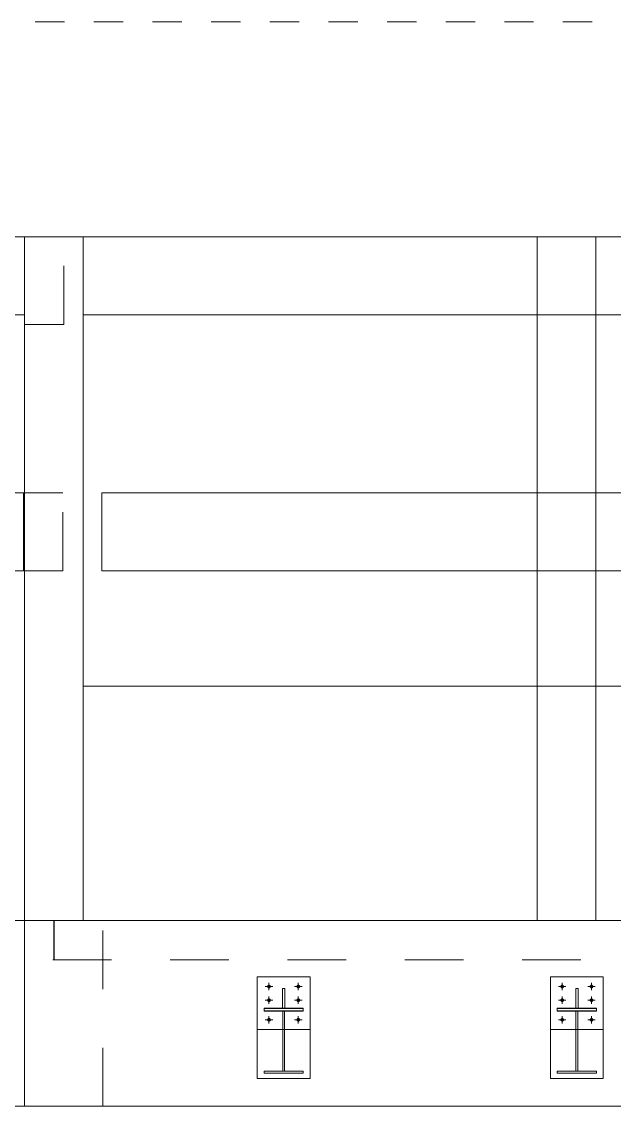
# Model space of a CAD drawing. Header units: millimetres. Extents: x 663313 to 1226001, y 1431724 to 1620898.
# Drawn here: x 663636.06 to 663639.09, y 1524720.1 to 1524725.65 of the extents above; entities that cross this region are included whole.
import ezdxf

# ---------------------------------------------------------------- set-up
doc = ezdxf.new("R2010")
doc.units = ezdxf.units.MM
for name, pattern in [('XKITLINE00', [0]), ('XKITLINE01', [4, 1, -1, 1, -1]), ('XKITLINE02', [4, 2, -2])]:
    doc.linetypes.add(name, pattern=pattern)
for name, color, linetype, lineweight in [('Bolt', 7, 'Continuous', 0), ('Part', 7, 'Continuous', 0), ('S-GRID', 7, 'Continuous', 9)]:
    doc.layers.add(name, color=color, linetype=linetype, lineweight=lineweight)

# ---------------------------------------------------------------- blocks, each defined once
blk = doc.blocks.new('*A32601715')
at = {"layer": 'S-GRID', "color": 7, "linetype": 'XKITLINE01', "lineweight": 0}
blk.add_line((493.773382, 83.262976), (596.741134, 83.262976), dxfattribs=at)
blk = doc.blocks.new('*A32611716')
at = {"layer": 'Part', "color": 7, "linetype": 'XKITLINE00', "lineweight": 0}
for p, q in [((545.901467, 75.929643), (507.274818, 75.929643)), ((545.901467, 73.262976), (545.901467, 75.929643)), ((507.274818, 73.262976), (545.901467, 73.262976))]:
    blk.add_line(p, q, dxfattribs=at)
at = {"layer": 'Part', "color": 7, "linetype": 'XKITLINE02', "lineweight": 0}
blk.add_line((545.901441, 73.262976), (545.901441, 75.929643), dxfattribs=at)
blk = doc.blocks.new('*A32621717')
at = {"layer": 'S-GRID', "color": 7, "linetype": 'XKITLINE01', "lineweight": 0}
blk.add_line((493.773382, 52.596309), (596.741134, 52.596309), dxfattribs=at)
blk = doc.blocks.new('*A32631718')
at = {"layer": 'Part', "color": 7, "linetype": 'XKITLINE02', "lineweight": 0}
for p, q in [((506.930472, 52.596309), (581.201513, 52.596309)), ((546.901519, 51.262976), (546.901519, 52.596309)), ((546.904736, 51.262976), (546.904736, 52.596309)), ((580.868213, 51.262976), (506.930472, 51.262976))]:
    blk.add_line(p, q, dxfattribs=at)
blk = doc.blocks.new('*A32641719')
at = {"layer": 'Part', "color": 7, "linetype": 'XKITLINE00', "lineweight": 0}
for p, q in [((545.867168, 67.196331), (507.274786, 67.196331)), ((507.274786, 64.529665), (545.867168, 64.529665))]:
    blk.add_line(p, q, dxfattribs=at)
at = {"layer": 'Part', "color": 7, "linetype": 'XKITLINE02', "lineweight": 0}
for p, q in [((545.867142, 64.529665), (545.867142, 67.196331)), ((545.867168, 64.529665), (545.867168, 67.196331))]:
    blk.add_line(p, q, dxfattribs=at)
blk = doc.blocks.new('*A32651720')
at = {"layer": 'Part', "color": 7, "linetype": 'XKITLINE00', "lineweight": 0}
for p, q in [((505.256896, 52.596309), (545.901541, 52.596309)), ((505.256896, 46.262976), (545.901541, 46.262976))]:
    blk.add_line(p, q, dxfattribs=at)
at = {"layer": 'Part', "color": 7, "linetype": 'XKITLINE02', "lineweight": 0}
for p, q in [((545.901541, 52.596309), (545.901548, 52.596309)), ((545.901541, 52.596309), (545.902138, 52.596309)), ((545.901548, 52.596309), (545.902183, 52.596309)), ((545.902138, 52.596309), (545.902183, 52.596309)), ((545.902138, 46.262976), (545.902138, 52.596309)), ((545.902183, 52.596309), (545.902183, 46.262976)), ((545.902138, 46.262976), (545.901541, 46.262976)), ((545.901541, 46.262976), (545.902183, 46.262976)), ((545.902183, 46.262976), (545.902138, 46.262976))]:
    blk.add_line(p, q, dxfattribs=at)
blk = doc.blocks.new('*A33511806')
at = {"layer": 'Part', "color": 7, "linetype": 'XKITLINE00', "lineweight": 0}
for p, q in [((580.868215, 75.929643), (547.901538, 75.929643)), ((547.901553, 73.262976), (547.901553, 75.929643)), ((580.868199, 75.929643), (580.868215, 75.929643)), ((580.868215, 75.929643), (580.868215, 73.262976)), ((580.868215, 73.262976), (547.901538, 73.262976)), ((580.868215, 73.262976), (580.868199, 73.262976))]:
    blk.add_line(p, q, dxfattribs=at)
at = {"layer": 'Part', "color": 7, "linetype": 'XKITLINE02', "lineweight": 0}
for p, q in [((547.901538, 75.929643), (547.901538, 73.262976)), ((580.868199, 73.262976), (580.868199, 75.929643))]:
    blk.add_line(p, q, dxfattribs=at)
blk = doc.blocks.new('*A33521807')
at = {"layer": 'Part', "color": 7, "linetype": 'XKITLINE00', "lineweight": 0}
for p, q in [((580.868213, 67.196309), (548.533871, 67.196309)), ((548.533886, 64.529643), (548.533886, 67.196309)), ((580.868197, 67.196309), (580.868213, 67.196309)), ((580.868213, 67.196309), (580.868213, 64.529643)), ((580.868213, 64.529643), (548.533871, 64.529643)), ((580.868213, 64.529643), (580.868197, 64.529643))]:
    blk.add_line(p, q, dxfattribs=at)
at = {"layer": 'Part', "color": 7, "linetype": 'XKITLINE02', "lineweight": 0}
for p, q in [((548.533871, 67.196309), (548.533871, 64.529643)), ((580.868197, 64.529643), (580.868197, 67.196309))]:
    blk.add_line(p, q, dxfattribs=at)
blk = doc.blocks.new('*A33531808')
at = {"layer": 'Part', "color": 7, "linetype": 'XKITLINE00', "lineweight": 0}
for p, q in [((545.901541, 52.596309), (545.901524, 52.596309)), ((545.901541, 46.262976), (545.901541, 52.596309)), ((545.901541, 52.596309), (580.868213, 52.596309)), ((580.868213, 52.596309), (580.868213, 50.682353)), ((580.868213, 47.215687), (580.868213, 46.262976)), ((545.901524, 46.262976), (545.901541, 46.262976)), ((580.868213, 46.262976), (545.901541, 46.262976))]:
    blk.add_line(p, q, dxfattribs=at)
at = {"layer": 'Part', "color": 7, "linetype": 'XKITLINE02', "lineweight": 0}
for p, q in [((545.901524, 52.596309), (545.901524, 46.262976)), ((545.901541, 52.596309), (545.901524, 52.596309)), ((580.868195, 46.262976), (580.868195, 52.596309)), ((580.868213, 50.682353), (580.868213, 47.215687)), ((545.901541, 46.262976), (545.901524, 46.262976))]:
    blk.add_line(p, q, dxfattribs=at)
blk = doc.blocks.new('*A33541809')
at = {"layer": 'Part', "color": 7, "linetype": 'XKITLINE00', "lineweight": 0}
for p, q in [((580.868215, 60.596309), (547.901532, 60.596309)), ((547.901553, 52.596309), (547.901553, 60.596309)), ((580.868194, 60.596309), (580.868215, 60.596309)), ((580.868215, 60.596309), (580.868215, 52.596309)), ((580.868215, 52.596309), (547.901532, 52.596309)), ((580.868215, 52.596309), (580.868194, 52.596309))]:
    blk.add_line(p, q, dxfattribs=at)
at = {"layer": 'Part', "color": 7, "linetype": 'XKITLINE02', "lineweight": 0}
for p, q in [((547.901532, 60.596309), (547.901532, 52.596309)), ((580.868194, 52.596309), (580.868194, 60.596309))]:
    blk.add_line(p, q, dxfattribs=at)
blk = doc.blocks.new('*A33771832')
at = {"layer": 'Part', "color": 7, "linetype": 'XKITLINE00', "lineweight": 0}
for p, q in [((563.381517, 75.929643), (563.381548, 75.929643)), ((563.381548, 52.596309), (563.381548, 75.929643)), ((565.381548, 75.929643), (563.381548, 75.929643)), ((565.381517, 75.929643), (565.381548, 75.929643)), ((565.381548, 75.929643), (565.381548, 52.596309)), ((563.381517, 52.596309), (563.381548, 52.596309)), ((565.381548, 52.596309), (563.381548, 52.596309)), ((565.381517, 52.596309), (565.381548, 52.596309))]:
    blk.add_line(p, q, dxfattribs=at)
at = {"layer": 'Part', "color": 7, "linetype": 'XKITLINE02', "lineweight": 0}
for p, q in [((563.381517, 52.596309), (563.381517, 75.929643)), ((563.381548, 75.929643), (563.381517, 75.929643)), ((565.381517, 52.596309), (565.381517, 75.929643)), ((563.381548, 52.596309), (563.381517, 52.596309))]:
    blk.add_line(p, q, dxfattribs=at)
blk = doc.blocks.new('*A33781833')
at = {"layer": 'Part', "color": 7, "linetype": 'XKITLINE00', "lineweight": 0}
for p, q in [((545.901517, 75.929643), (545.901548, 75.929643)), ((545.901548, 52.596309), (545.901548, 75.929643)), ((545.901548, 75.929643), (547.901548, 75.929643)), ((547.901548, 75.929643), (547.901517, 75.929643)), ((547.901548, 52.596309), (547.901548, 75.929643)), ((545.901548, 52.596309), (545.901517, 52.596309)), ((547.901548, 52.596309), (545.901548, 52.596309)), ((547.901517, 52.596309), (547.901548, 52.596309))]:
    blk.add_line(p, q, dxfattribs=at)
at = {"layer": 'Part', "color": 7, "linetype": 'XKITLINE02', "lineweight": 0}
for p, q in [((545.901517, 52.596309), (545.901517, 75.929643)), ((545.901517, 75.929643), (545.901548, 75.929643)), ((547.901517, 52.596309), (547.901517, 75.929643)), ((545.901517, 52.596309), (545.901548, 52.596309))]:
    blk.add_line(p, q, dxfattribs=at)
blk = doc.blocks.new('*A33791834')
at = {"layer": 'Part', "color": 7, "linetype": 'XKITLINE02', "lineweight": 0}
for p, q in [((545.901441, 52.596309), (545.901441, 75.929643)), ((545.901441, 75.929643), (545.901472, 75.929643)), ((545.901441, 75.929643), (547.901472, 75.929643)), ((545.901472, 75.929643), (545.901472, 73.262976)), ((547.901441, 52.596309), (547.901441, 75.929643)), ((547.901472, 75.929643), (547.901472, 52.596309)), ((545.901472, 67.196331), (545.901472, 64.529665)), ((545.901441, 52.596309), (547.901472, 52.596309))]:
    blk.add_line(p, q, dxfattribs=at)
at = {"layer": 'Part', "color": 7, "linetype": 'XKITLINE00', "lineweight": 0}
for p, q in [((545.901472, 73.262976), (545.901472, 67.196331)), ((545.901472, 64.529665), (545.901472, 52.596309)), ((545.901472, 52.596309), (545.901441, 52.596309))]:
    blk.add_line(p, q, dxfattribs=at)
blk = doc.blocks.new('*A33801835')
at = {"layer": 'Part', "color": 7, "linetype": 'XKITLINE00', "lineweight": 0}
for p, q in [((564.068233, 47.462991), (564.068236, 47.462991)), ((564.068233, 47.396325), (564.068236, 47.396325)), ((564.068236, 47.396325), (564.068236, 47.462991)), ((564.068236, 47.462991), (565.401569, 47.462991)), ((565.401569, 47.396325), (564.068236, 47.396325)), ((565.401566, 47.462991), (565.401569, 47.462991)), ((565.401566, 47.396325), (565.401569, 47.396325)), ((565.401569, 47.462991), (565.401569, 47.396325))]:
    blk.add_line(p, q, dxfattribs=at)
at = {"layer": 'Part', "color": 7, "linetype": 'XKITLINE02', "lineweight": 0}
for p, q in [((564.068233, 47.462991), (564.068233, 47.396325)), ((564.068236, 47.396325), (564.068233, 47.396325)), ((565.401566, 47.396325), (565.401566, 47.462991))]:
    blk.add_line(p, q, dxfattribs=at)
blk = doc.blocks.new('*A33811836')
at = {"layer": 'Part', "color": 7, "linetype": 'XKITLINE02', "lineweight": 0}
for p, q in [((564.701566, 49.51549), (564.701566, 47.462992)), ((564.768233, 49.51549), (564.701566, 49.51549)), ((564.701566, 49.51549), (564.701569, 49.504675)), ((564.768233, 47.462992), (564.768233, 49.51549)), ((564.768233, 49.51549), (564.768236, 49.504675)), ((564.701569, 47.462992), (564.701566, 47.462992))]:
    blk.add_line(p, q, dxfattribs=at)
at = {"layer": 'Part', "color": 7, "linetype": 'XKITLINE00', "lineweight": 0}
for p, q in [((564.701569, 47.462992), (564.701569, 49.504675)), ((564.701569, 49.504675), (564.768236, 49.504675)), ((564.768236, 49.504675), (564.768236, 47.462992)), ((564.701566, 47.462992), (564.701569, 47.462992)), ((564.768236, 47.462992), (564.701569, 47.462992)), ((564.768233, 47.462992), (564.768236, 47.462992))]:
    blk.add_line(p, q, dxfattribs=at)
blk = doc.blocks.new('*A33821837')
at = {"layer": 'Part', "color": 7, "linetype": 'XKITLINE02', "lineweight": 0}
for p, q in [((554.701566, 49.51549), (554.701566, 47.462992)), ((554.768233, 49.51549), (554.701566, 49.51549)), ((554.701566, 49.51549), (554.701569, 49.504683)), ((554.768233, 47.462992), (554.768233, 49.51549)), ((554.768233, 49.51549), (554.768236, 49.504683)), ((554.701569, 47.462992), (554.701566, 47.462992))]:
    blk.add_line(p, q, dxfattribs=at)
at = {"layer": 'Part', "color": 7, "linetype": 'XKITLINE00', "lineweight": 0}
for p, q in [((554.701569, 47.462992), (554.701569, 49.504683)), ((554.701569, 49.504683), (554.768236, 49.504683)), ((554.768236, 49.504683), (554.768236, 47.462992)), ((554.701566, 47.462992), (554.701569, 47.462992)), ((554.768236, 47.462992), (554.701569, 47.462992)), ((554.768233, 47.462992), (554.768236, 47.462992))]:
    blk.add_line(p, q, dxfattribs=at)
blk = doc.blocks.new('*A33831838')
at = {"layer": 'Part', "color": 7, "linetype": 'XKITLINE00', "lineweight": 0}
for p, q in [((554.068233, 47.462991), (554.068236, 47.462991)), ((554.068233, 47.396325), (554.068236, 47.396325)), ((554.068236, 47.396325), (554.068236, 47.462991)), ((554.068236, 47.462991), (555.401569, 47.462991)), ((555.401569, 47.396325), (554.068236, 47.396325)), ((555.401566, 47.462991), (555.401569, 47.462991)), ((555.401566, 47.396325), (555.401569, 47.396325)), ((555.401569, 47.462991), (555.401569, 47.396325))]:
    blk.add_line(p, q, dxfattribs=at)
at = {"layer": 'Part', "color": 7, "linetype": 'XKITLINE02', "lineweight": 0}
for p, q in [((554.068233, 47.462991), (554.068233, 47.396325)), ((554.068236, 47.396325), (554.068233, 47.396325)), ((555.401566, 47.396325), (555.401566, 47.462991))]:
    blk.add_line(p, q, dxfattribs=at)
blk = doc.blocks.new('*A33841839')
at = {"layer": 'Part', "color": 7, "linetype": 'XKITLINE00', "lineweight": 0}
for p, q in [((554.694903, 49.615627), (554.068233, 49.615627)), ((554.068233, 49.615627), (554.068236, 49.604821)), ((554.068236, 49.504683), (554.068236, 49.604821)), ((554.068236, 49.604821), (555.401569, 49.604819)), ((555.401566, 49.615627), (554.774903, 49.615627)), ((555.401566, 49.615627), (555.401569, 49.604819)), ((555.401569, 49.604819), (555.401569, 49.504682)), ((555.401569, 49.504682), (554.068236, 49.504683))]:
    blk.add_line(p, q, dxfattribs=at)
at = {"layer": 'Part', "color": 7, "linetype": 'XKITLINE02', "lineweight": 0}
for p, q in [((554.068233, 49.615627), (554.068233, 49.515489)), ((554.774903, 49.615627), (554.694903, 49.615627)), ((555.401566, 49.515489), (555.401566, 49.615627)), ((554.068233, 49.515489), (554.068236, 49.504683)), ((554.068233, 49.515489), (555.401566, 49.515489)), ((555.401566, 49.515489), (555.401569, 49.504682))]:
    blk.add_line(p, q, dxfattribs=at)
blk = doc.blocks.new('*A33851840')
at = {"layer": 'Part', "color": 7, "linetype": 'XKITLINE00', "lineweight": 0}
for p, q in [((564.694903, 49.615627), (564.068233, 49.615627)), ((564.068233, 49.615627), (564.068236, 49.604812)), ((564.068236, 49.504675), (564.068236, 49.604812)), ((564.068236, 49.604812), (565.401569, 49.604811)), ((565.401566, 49.615627), (564.774903, 49.615627)), ((565.401566, 49.615627), (565.401569, 49.604811)), ((565.401569, 49.604811), (565.401569, 49.504674)), ((565.401569, 49.504674), (564.068236, 49.504675))]:
    blk.add_line(p, q, dxfattribs=at)
at = {"layer": 'Part', "color": 7, "linetype": 'XKITLINE02', "lineweight": 0}
for p, q in [((564.068233, 49.615627), (564.068233, 49.515489)), ((564.774903, 49.615627), (564.694903, 49.615627)), ((565.401566, 49.515489), (565.401566, 49.615627)), ((564.068233, 49.515489), (564.068236, 49.504675)), ((564.068233, 49.515489), (565.401566, 49.515489)), ((565.401566, 49.515489), (565.401569, 49.504674))]:
    blk.add_line(p, q, dxfattribs=at)
blk = doc.blocks.new('*A33861841')
at = {"layer": 'Part', "color": 7, "linetype": 'XKITLINE02', "lineweight": 0}
for p, q in [((563.834903, 50.682353), (565.634904, 50.682353)), ((563.834903, 48.882354), (563.834903, 50.682353)), ((563.834904, 48.882354), (563.834904, 50.682353)), ((565.634903, 50.682353), (565.634903, 48.882354)), ((565.634904, 48.882354), (565.634904, 50.682353)), ((565.634904, 48.882354), (563.834903, 48.882354))]:
    blk.add_line(p, q, dxfattribs=at)
blk = doc.blocks.new('*A33871842')
at = {"layer": 'Part', "color": 7, "linetype": 'XKITLINE02', "lineweight": 0}
for p, q in [((553.834903, 50.682353), (555.634904, 50.682353)), ((553.834903, 48.882354), (553.834903, 50.682353)), ((553.834904, 48.882354), (553.834904, 50.682353)), ((555.634903, 50.682353), (555.634903, 48.882354)), ((555.634904, 48.882354), (555.634904, 50.682353)), ((555.634904, 48.882354), (553.834903, 48.882354))]:
    blk.add_line(p, q, dxfattribs=at)
blk = doc.blocks.new('*A33881843')
at = {"layer": 'Part', "color": 7, "linetype": 'XKITLINE00', "lineweight": 0}
for p, q in [((563.834927, 50.682353), (563.834924, 50.682353)), ((565.634927, 50.682353), (563.834927, 50.682353)), ((563.834927, 47.215687), (563.834927, 50.682353)), ((565.634924, 50.682353), (565.634927, 50.682353)), ((565.634927, 50.682353), (565.634927, 47.215687)), ((563.834927, 47.215687), (563.834924, 47.215687)), ((565.634927, 47.215687), (563.834927, 47.215687)), ((565.634924, 47.215687), (565.634927, 47.215687))]:
    blk.add_line(p, q, dxfattribs=at)
at = {"layer": 'Part', "color": 7, "linetype": 'XKITLINE02', "lineweight": 0}
for p, q in [((563.834924, 47.215687), (563.834924, 50.682353)), ((565.634924, 50.682353), (565.634924, 47.215687))]:
    blk.add_line(p, q, dxfattribs=at)
blk = doc.blocks.new('*A33891844')
at = {"layer": 'Bolt'}
for points in [[(564.172, 50.355), (564.173, 50.361), (564.174, 50.367), (564.176, 50.373), (564.179, 50.379), (564.182, 50.384), (564.186, 50.389), (564.19, 50.394), (564.195, 50.398), (564.2, 50.402), (564.205, 50.405), (564.211, 50.408), (564.217, 50.41), (564.223, 50.411), (564.229, 50.412), (564.235, 50.412), (564.241, 50.412), (564.247, 50.411), (564.253, 50.41), (564.259, 50.408), (564.265, 50.405), (564.27, 50.402), (564.275, 50.398), (564.28, 50.394), (564.284, 50.389), (564.288, 50.384), (564.291, 50.379), (564.293, 50.373), (564.296, 50.367), (564.297, 50.361), (564.298, 50.355), (564.298, 50.349), (564.298, 50.343), (564.297, 50.337), (564.296, 50.331), (564.293, 50.325), (564.291, 50.319), (564.288, 50.314), (564.284, 50.309), (564.28, 50.304), (564.275, 50.3), (564.27, 50.296), (564.265, 50.293), (564.259, 50.291), (564.253, 50.288), (564.247, 50.287), (564.241, 50.286), (564.235, 50.286), (564.229, 50.286), (564.223, 50.287), (564.217, 50.288), (564.211, 50.291), (564.205, 50.293), (564.2, 50.296), (564.195, 50.3), (564.19, 50.304), (564.186, 50.309), (564.182, 50.314), (564.179, 50.319), (564.176, 50.325), (564.174, 50.331), (564.173, 50.337), (564.172, 50.343), (564.172, 50.349)], [(565.172, 50.355), (565.173, 50.361), (565.174, 50.367), (565.176, 50.373), (565.179, 50.379), (565.182, 50.384), (565.186, 50.389), (565.19, 50.394), (565.195, 50.398), (565.2, 50.402), (565.205, 50.405), (565.211, 50.408), (565.217, 50.41), (565.223, 50.411), (565.229, 50.412), (565.235, 50.412), (565.241, 50.412), (565.247, 50.411), (565.253, 50.41), (565.259, 50.408), (565.265, 50.405), (565.27, 50.402), (565.275, 50.398), (565.28, 50.394), (565.284, 50.389), (565.288, 50.384), (565.291, 50.379), (565.293, 50.373), (565.296, 50.367), (565.297, 50.361), (565.298, 50.355), (565.298, 50.349), (565.298, 50.343), (565.297, 50.337), (565.296, 50.331), (565.293, 50.325), (565.291, 50.319), (565.288, 50.314), (565.284, 50.309), (565.28, 50.304), (565.275, 50.3), (565.27, 50.296), (565.265, 50.293), (565.259, 50.291), (565.253, 50.288), (565.247, 50.287), (565.241, 50.286), (565.235, 50.286), (565.229, 50.286), (565.223, 50.287), (565.217, 50.288), (565.211, 50.291), (565.205, 50.293), (565.2, 50.296), (565.195, 50.3), (565.19, 50.304), (565.186, 50.309), (565.182, 50.314), (565.179, 50.319), (565.176, 50.325), (565.174, 50.331), (565.173, 50.337), (565.172, 50.343), (565.172, 50.349)], [(564.172, 49.889), (564.173, 49.895), (564.174, 49.901), (564.176, 49.907), (564.179, 49.912), (564.182, 49.918), (564.186, 49.923), (564.19, 49.927), (564.195, 49.931), (564.2, 49.935), (564.205, 49.938), (564.211, 49.941), (564.217, 49.943), (564.223, 49.944), (564.229, 49.945), (564.235, 49.946), (564.241, 49.945), (564.247, 49.944), (564.253, 49.943), (564.259, 49.941), (564.265, 49.938), (564.27, 49.935), (564.275, 49.931), (564.28, 49.927), (564.284, 49.923), (564.288, 49.918), (564.291, 49.912), (564.293, 49.907), (564.296, 49.901), (564.297, 49.895), (564.298, 49.889), (564.298, 49.882), (564.298, 49.876), (564.297, 49.87), (564.296, 49.864), (564.293, 49.858), (564.291, 49.852), (564.288, 49.847), (564.284, 49.842), (564.28, 49.838), (564.275, 49.833), (564.27, 49.83), (564.265, 49.826), (564.259, 49.824), (564.253, 49.822), (564.247, 49.82), (564.241, 49.819), (564.235, 49.819), (564.229, 49.819), (564.223, 49.82), (564.217, 49.822), (564.211, 49.824), (564.205, 49.826), (564.2, 49.83), (564.195, 49.833), (564.19, 49.838), (564.186, 49.842), (564.182, 49.847), (564.179, 49.852), (564.176, 49.858), (564.174, 49.864), (564.173, 49.87), (564.172, 49.876), (564.172, 49.882)], [(565.172, 49.889), (565.173, 49.895), (565.174, 49.901), (565.176, 49.907), (565.179, 49.912), (565.182, 49.918), (565.186, 49.923), (565.19, 49.927), (565.195, 49.931), (565.2, 49.935), (565.205, 49.938), (565.211, 49.941), (565.217, 49.943), (565.223, 49.944), (565.229, 49.945), (565.235, 49.946), (565.241, 49.945), (565.247, 49.944), (565.253, 49.943), (565.259, 49.941), (565.265, 49.938), (565.27, 49.935), (565.275, 49.931), (565.28, 49.927), (565.284, 49.923), (565.288, 49.918), (565.291, 49.912), (565.293, 49.907), (565.296, 49.901), (565.297, 49.895), (565.298, 49.889), (565.298, 49.882), (565.298, 49.876), (565.297, 49.87), (565.296, 49.864), (565.293, 49.858), (565.291, 49.852), (565.288, 49.847), (565.284, 49.842), (565.28, 49.838), (565.275, 49.833), (565.27, 49.83), (565.265, 49.826), (565.259, 49.824), (565.253, 49.822), (565.247, 49.82), (565.241, 49.819), (565.235, 49.819), (565.229, 49.819), (565.223, 49.82), (565.217, 49.822), (565.211, 49.824), (565.205, 49.826), (565.2, 49.83), (565.195, 49.833), (565.19, 49.838), (565.186, 49.842), (565.182, 49.847), (565.179, 49.852), (565.176, 49.858), (565.174, 49.864), (565.173, 49.87), (565.172, 49.876), (565.172, 49.882)], [(564.172, 49.222), (564.173, 49.228), (564.174, 49.234), (564.176, 49.24), (564.179, 49.246), (564.182, 49.251), (564.186, 49.256), (564.19, 49.26), (564.195, 49.265), (564.2, 49.268), (564.205, 49.272), (564.211, 49.274), (564.217, 49.276), (564.223, 49.278), (564.229, 49.279), (564.235, 49.279), (564.241, 49.279), (564.247, 49.278), (564.253, 49.276), (564.259, 49.274), (564.265, 49.272), (564.27, 49.268), (564.275, 49.265), (564.28, 49.26), (564.284, 49.256), (564.288, 49.251), (564.291, 49.246), (564.293, 49.24), (564.296, 49.234), (564.297, 49.228), (564.298, 49.222), (564.298, 49.216), (564.298, 49.209), (564.297, 49.203), (564.296, 49.197), (564.293, 49.191), (564.291, 49.186), (564.288, 49.181), (564.284, 49.176), (564.28, 49.171), (564.275, 49.167), (564.27, 49.163), (564.265, 49.16), (564.259, 49.157), (564.253, 49.155), (564.247, 49.154), (564.241, 49.153), (564.235, 49.152), (564.229, 49.153), (564.223, 49.154), (564.217, 49.155), (564.211, 49.157), (564.205, 49.16), (564.2, 49.163), (564.195, 49.167), (564.19, 49.171), (564.186, 49.176), (564.182, 49.181), (564.179, 49.186), (564.176, 49.191), (564.174, 49.197), (564.173, 49.203), (564.172, 49.209), (564.172, 49.216)], [(565.172, 49.222), (565.173, 49.228), (565.174, 49.234), (565.176, 49.24), (565.179, 49.246), (565.182, 49.251), (565.186, 49.256), (565.19, 49.26), (565.195, 49.265), (565.2, 49.268), (565.205, 49.272), (565.211, 49.274), (565.217, 49.276), (565.223, 49.278), (565.229, 49.279), (565.235, 49.279), (565.241, 49.279), (565.247, 49.278), (565.253, 49.276), (565.259, 49.274), (565.265, 49.272), (565.27, 49.268), (565.275, 49.265), (565.28, 49.26), (565.284, 49.256), (565.288, 49.251), (565.291, 49.246), (565.293, 49.24), (565.296, 49.234), (565.297, 49.228), (565.298, 49.222), (565.298, 49.216), (565.298, 49.209), (565.297, 49.203), (565.296, 49.197), (565.293, 49.191), (565.291, 49.186), (565.288, 49.181), (565.284, 49.176), (565.28, 49.171), (565.275, 49.167), (565.27, 49.163), (565.265, 49.16), (565.259, 49.157), (565.253, 49.155), (565.247, 49.154), (565.241, 49.153), (565.235, 49.152), (565.229, 49.153), (565.223, 49.154), (565.217, 49.155), (565.211, 49.157), (565.205, 49.16), (565.2, 49.163), (565.195, 49.167), (565.19, 49.171), (565.186, 49.176), (565.182, 49.181), (565.179, 49.186), (565.176, 49.191), (565.174, 49.197), (565.173, 49.203), (565.172, 49.209), (565.172, 49.216)]]:
    blk.add_hatch(color=7, dxfattribs=at).paths.add_polyline_path(points, flags=17)
at = {"layer": 'Bolt', "color": 7, "linetype": 'XKITLINE00', "lineweight": 0}
for p, q in [((564.108, 50.349), (564.362, 50.349)), ((564.235, 50.222), (564.235, 50.476)), ((565.108, 50.349), (565.362, 50.349)), ((565.235, 50.222), (565.235, 50.476)), ((564.235, 49.756), (564.235, 50.009)), ((565.235, 49.756), (565.235, 50.009)), ((564.108, 49.882), (564.362, 49.882)), ((565.108, 49.882), (565.362, 49.882)), ((564.108, 49.216), (564.362, 49.216)), ((564.235, 49.089), (564.235, 49.342)), ((565.108, 49.216), (565.362, 49.216)), ((565.235, 49.089), (565.235, 49.342))]:
    blk.add_line(p, q, dxfattribs=at)
blk = doc.blocks.new('*A33901845')
at = {"layer": 'Part', "color": 7, "linetype": 'XKITLINE00', "lineweight": 0}
for p, q in [((564.6949, 50.282321), (564.694903, 50.282321)), ((564.694903, 49.604839), (564.694903, 50.282321)), ((564.694903, 50.282321), (564.774903, 50.282321)), ((564.7749, 50.282321), (564.774903, 50.282321)), ((564.774903, 50.282321), (564.774903, 49.604839)), ((564.774903, 49.604839), (564.694903, 49.604839))]:
    blk.add_line(p, q, dxfattribs=at)
at = {"layer": 'Part', "color": 7, "linetype": 'XKITLINE02', "lineweight": 0}
for p, q in [((564.6949, 50.282321), (564.6949, 49.615654)), ((564.7749, 49.615654), (564.7749, 50.282321)), ((564.6949, 49.615654), (564.694903, 49.604839)), ((564.6949, 49.615654), (564.7749, 49.615654)), ((564.7749, 49.615654), (564.774903, 49.604839))]:
    blk.add_line(p, q, dxfattribs=at)
blk = doc.blocks.new('*A33911846')
at = {"layer": 'Part', "color": 7, "linetype": 'XKITLINE00', "lineweight": 0}
for p, q in [((553.834927, 50.682353), (553.834924, 50.682353)), ((555.634927, 50.682353), (553.834927, 50.682353)), ((553.834927, 47.215687), (553.834927, 50.682353)), ((555.634924, 50.682353), (555.634927, 50.682353)), ((555.634927, 50.682353), (555.634927, 47.215687)), ((553.834927, 47.215687), (553.834924, 47.215687)), ((555.634927, 47.215687), (553.834927, 47.215687)), ((555.634924, 47.215687), (555.634927, 47.215687))]:
    blk.add_line(p, q, dxfattribs=at)
at = {"layer": 'Part', "color": 7, "linetype": 'XKITLINE02', "lineweight": 0}
for p, q in [((553.834924, 47.215687), (553.834924, 50.682353)), ((555.634924, 50.682353), (555.634924, 47.215687))]:
    blk.add_line(p, q, dxfattribs=at)
blk = doc.blocks.new('*A33921847')
at = {"layer": 'Bolt'}
for points in [[(554.172, 50.355), (554.173, 50.361), (554.174, 50.367), (554.176, 50.373), (554.179, 50.379), (554.182, 50.384), (554.186, 50.389), (554.19, 50.394), (554.195, 50.398), (554.2, 50.402), (554.205, 50.405), (554.211, 50.408), (554.217, 50.41), (554.223, 50.411), (554.229, 50.412), (554.235, 50.412), (554.241, 50.412), (554.247, 50.411), (554.253, 50.41), (554.259, 50.408), (554.265, 50.405), (554.27, 50.402), (554.275, 50.398), (554.28, 50.394), (554.284, 50.389), (554.288, 50.384), (554.291, 50.379), (554.293, 50.373), (554.296, 50.367), (554.297, 50.361), (554.298, 50.355), (554.298, 50.349), (554.298, 50.343), (554.297, 50.337), (554.296, 50.331), (554.293, 50.325), (554.291, 50.319), (554.288, 50.314), (554.284, 50.309), (554.28, 50.304), (554.275, 50.3), (554.27, 50.296), (554.265, 50.293), (554.259, 50.291), (554.253, 50.288), (554.247, 50.287), (554.241, 50.286), (554.235, 50.286), (554.229, 50.286), (554.223, 50.287), (554.217, 50.288), (554.211, 50.291), (554.205, 50.293), (554.2, 50.296), (554.195, 50.3), (554.19, 50.304), (554.186, 50.309), (554.182, 50.314), (554.179, 50.319), (554.176, 50.325), (554.174, 50.331), (554.173, 50.337), (554.172, 50.343), (554.172, 50.349)], [(555.172, 50.355), (555.173, 50.361), (555.174, 50.367), (555.176, 50.373), (555.179, 50.379), (555.182, 50.384), (555.186, 50.389), (555.19, 50.394), (555.195, 50.398), (555.2, 50.402), (555.205, 50.405), (555.211, 50.408), (555.217, 50.41), (555.223, 50.411), (555.229, 50.412), (555.235, 50.412), (555.241, 50.412), (555.247, 50.411), (555.253, 50.41), (555.259, 50.408), (555.265, 50.405), (555.27, 50.402), (555.275, 50.398), (555.28, 50.394), (555.284, 50.389), (555.288, 50.384), (555.291, 50.379), (555.293, 50.373), (555.296, 50.367), (555.297, 50.361), (555.298, 50.355), (555.298, 50.349), (555.298, 50.343), (555.297, 50.337), (555.296, 50.331), (555.293, 50.325), (555.291, 50.319), (555.288, 50.314), (555.284, 50.309), (555.28, 50.304), (555.275, 50.3), (555.27, 50.296), (555.265, 50.293), (555.259, 50.291), (555.253, 50.288), (555.247, 50.287), (555.241, 50.286), (555.235, 50.286), (555.229, 50.286), (555.223, 50.287), (555.217, 50.288), (555.211, 50.291), (555.205, 50.293), (555.2, 50.296), (555.195, 50.3), (555.19, 50.304), (555.186, 50.309), (555.182, 50.314), (555.179, 50.319), (555.176, 50.325), (555.174, 50.331), (555.173, 50.337), (555.172, 50.343), (555.172, 50.349)], [(554.172, 49.889), (554.173, 49.895), (554.174, 49.901), (554.176, 49.907), (554.179, 49.912), (554.182, 49.918), (554.186, 49.923), (554.19, 49.927), (554.195, 49.931), (554.2, 49.935), (554.205, 49.938), (554.211, 49.941), (554.217, 49.943), (554.223, 49.944), (554.229, 49.945), (554.235, 49.946), (554.241, 49.945), (554.247, 49.944), (554.253, 49.943), (554.259, 49.941), (554.265, 49.938), (554.27, 49.935), (554.275, 49.931), (554.28, 49.927), (554.284, 49.923), (554.288, 49.918), (554.291, 49.912), (554.293, 49.907), (554.296, 49.901), (554.297, 49.895), (554.298, 49.889), (554.298, 49.882), (554.298, 49.876), (554.297, 49.87), (554.296, 49.864), (554.293, 49.858), (554.291, 49.852), (554.288, 49.847), (554.284, 49.842), (554.28, 49.838), (554.275, 49.833), (554.27, 49.83), (554.265, 49.826), (554.259, 49.824), (554.253, 49.822), (554.247, 49.82), (554.241, 49.819), (554.235, 49.819), (554.229, 49.819), (554.223, 49.82), (554.217, 49.822), (554.211, 49.824), (554.205, 49.826), (554.2, 49.83), (554.195, 49.833), (554.19, 49.838), (554.186, 49.842), (554.182, 49.847), (554.179, 49.852), (554.176, 49.858), (554.174, 49.864), (554.173, 49.87), (554.172, 49.876), (554.172, 49.882)], [(555.172, 49.889), (555.173, 49.895), (555.174, 49.901), (555.176, 49.907), (555.179, 49.912), (555.182, 49.918), (555.186, 49.923), (555.19, 49.927), (555.195, 49.931), (555.2, 49.935), (555.205, 49.938), (555.211, 49.941), (555.217, 49.943), (555.223, 49.944), (555.229, 49.945), (555.235, 49.946), (555.241, 49.945), (555.247, 49.944), (555.253, 49.943), (555.259, 49.941), (555.265, 49.938), (555.27, 49.935), (555.275, 49.931), (555.28, 49.927), (555.284, 49.923), (555.288, 49.918), (555.291, 49.912), (555.293, 49.907), (555.296, 49.901), (555.297, 49.895), (555.298, 49.889), (555.298, 49.882), (555.298, 49.876), (555.297, 49.87), (555.296, 49.864), (555.293, 49.858), (555.291, 49.852), (555.288, 49.847), (555.284, 49.842), (555.28, 49.838), (555.275, 49.833), (555.27, 49.83), (555.265, 49.826), (555.259, 49.824), (555.253, 49.822), (555.247, 49.82), (555.241, 49.819), (555.235, 49.819), (555.229, 49.819), (555.223, 49.82), (555.217, 49.822), (555.211, 49.824), (555.205, 49.826), (555.2, 49.83), (555.195, 49.833), (555.19, 49.838), (555.186, 49.842), (555.182, 49.847), (555.179, 49.852), (555.176, 49.858), (555.174, 49.864), (555.173, 49.87), (555.172, 49.876), (555.172, 49.882)], [(554.172, 49.222), (554.173, 49.228), (554.174, 49.234), (554.176, 49.24), (554.179, 49.246), (554.182, 49.251), (554.186, 49.256), (554.19, 49.26), (554.195, 49.265), (554.2, 49.268), (554.205, 49.272), (554.211, 49.274), (554.217, 49.276), (554.223, 49.278), (554.229, 49.279), (554.235, 49.279), (554.241, 49.279), (554.247, 49.278), (554.253, 49.276), (554.259, 49.274), (554.265, 49.272), (554.27, 49.268), (554.275, 49.265), (554.28, 49.26), (554.284, 49.256), (554.288, 49.251), (554.291, 49.246), (554.293, 49.24), (554.296, 49.234), (554.297, 49.228), (554.298, 49.222), (554.298, 49.216), (554.298, 49.209), (554.297, 49.203), (554.296, 49.197), (554.293, 49.191), (554.291, 49.186), (554.288, 49.181), (554.284, 49.176), (554.28, 49.171), (554.275, 49.167), (554.27, 49.163), (554.265, 49.16), (554.259, 49.157), (554.253, 49.155), (554.247, 49.154), (554.241, 49.153), (554.235, 49.152), (554.229, 49.153), (554.223, 49.154), (554.217, 49.155), (554.211, 49.157), (554.205, 49.16), (554.2, 49.163), (554.195, 49.167), (554.19, 49.171), (554.186, 49.176), (554.182, 49.181), (554.179, 49.186), (554.176, 49.191), (554.174, 49.197), (554.173, 49.203), (554.172, 49.209), (554.172, 49.216)], [(555.172, 49.222), (555.173, 49.228), (555.174, 49.234), (555.176, 49.24), (555.179, 49.246), (555.182, 49.251), (555.186, 49.256), (555.19, 49.26), (555.195, 49.265), (555.2, 49.268), (555.205, 49.272), (555.211, 49.274), (555.217, 49.276), (555.223, 49.278), (555.229, 49.279), (555.235, 49.279), (555.241, 49.279), (555.247, 49.278), (555.253, 49.276), (555.259, 49.274), (555.265, 49.272), (555.27, 49.268), (555.275, 49.265), (555.28, 49.26), (555.284, 49.256), (555.288, 49.251), (555.291, 49.246), (555.293, 49.24), (555.296, 49.234), (555.297, 49.228), (555.298, 49.222), (555.298, 49.216), (555.298, 49.209), (555.297, 49.203), (555.296, 49.197), (555.293, 49.191), (555.291, 49.186), (555.288, 49.181), (555.284, 49.176), (555.28, 49.171), (555.275, 49.167), (555.27, 49.163), (555.265, 49.16), (555.259, 49.157), (555.253, 49.155), (555.247, 49.154), (555.241, 49.153), (555.235, 49.152), (555.229, 49.153), (555.223, 49.154), (555.217, 49.155), (555.211, 49.157), (555.205, 49.16), (555.2, 49.163), (555.195, 49.167), (555.19, 49.171), (555.186, 49.176), (555.182, 49.181), (555.179, 49.186), (555.176, 49.191), (555.174, 49.197), (555.173, 49.203), (555.172, 49.209), (555.172, 49.216)]]:
    blk.add_hatch(color=7, dxfattribs=at).paths.add_polyline_path(points, flags=17)
at = {"layer": 'Bolt', "color": 7, "linetype": 'XKITLINE00', "lineweight": 0}
for p, q in [((554.108, 50.349), (554.362, 50.349)), ((554.235, 50.222), (554.235, 50.476)), ((555.108, 50.349), (555.362, 50.349)), ((555.235, 50.222), (555.235, 50.476)), ((554.235, 49.756), (554.235, 50.009)), ((555.235, 49.756), (555.235, 50.009)), ((554.108, 49.882), (554.362, 49.882)), ((555.108, 49.882), (555.362, 49.882)), ((554.108, 49.216), (554.362, 49.216)), ((554.235, 49.089), (554.235, 49.342)), ((555.108, 49.216), (555.362, 49.216)), ((555.235, 49.089), (555.235, 49.342))]:
    blk.add_line(p, q, dxfattribs=at)
blk = doc.blocks.new('*A33931848')
at = {"layer": 'Part', "color": 7, "linetype": 'XKITLINE00', "lineweight": 0}
for p, q in [((554.6949, 50.282321), (554.694903, 50.282321)), ((554.694903, 49.604847), (554.694903, 50.282321)), ((554.694903, 50.282321), (554.774903, 50.282321)), ((554.7749, 50.282321), (554.774903, 50.282321)), ((554.774903, 50.282321), (554.774903, 49.604847)), ((554.774903, 49.604847), (554.694903, 49.604847))]:
    blk.add_line(p, q, dxfattribs=at)
at = {"layer": 'Part', "color": 7, "linetype": 'XKITLINE02', "lineweight": 0}
for p, q in [((554.6949, 50.282321), (554.6949, 49.615654)), ((554.7749, 49.615654), (554.7749, 50.282321)), ((554.6949, 49.615654), (554.694903, 49.604847)), ((554.6949, 49.615654), (554.7749, 49.615654)), ((554.7749, 49.615654), (554.774903, 49.604847))]:
    blk.add_line(p, q, dxfattribs=at)
blk = doc.blocks.new('*A33941849')
at = {"layer": 'Part', "color": 7, "linetype": 'XKITLINE02', "lineweight": 0}
for p, q in [((548.568188, 52.596309), (545.901442, 52.596309)), ((545.901522, 52.596309), (545.901522, 46.262976)), ((548.568188, 46.262976), (548.568188, 52.596309)), ((545.901442, 46.262976), (548.568188, 46.262976))]:
    blk.add_line(p, q, dxfattribs=at)
blk = doc.blocks.new('*A34021857')
at = {"layer": 'Part', "color": 7, "linetype": 'XKITLINE00', "lineweight": 0}
for p, q in [((545.867168, 67.196331), (545.901548, 67.196331)), ((545.867194, 64.529665), (545.867194, 67.196331)), ((545.867168, 64.529665), (545.901548, 64.529665))]:
    blk.add_line(p, q, dxfattribs=at)
at = {"layer": 'Part', "color": 7, "linetype": 'XKITLINE02', "lineweight": 0}
for p, q in [((545.867168, 64.529665), (545.867168, 67.196331)), ((545.901548, 67.196331), (547.200527, 67.196331)), ((547.200501, 64.529665), (547.200501, 67.196331)), ((547.200527, 64.529665), (547.200527, 67.196331)), ((547.200527, 64.529665), (545.901548, 64.529665))]:
    blk.add_line(p, q, dxfattribs=at)
blk = doc.blocks.new('*A34311886')
at = {"layer": 'Part', "color": 7, "linetype": 'XKITLINE02', "lineweight": 0}
for p, q in [((547.234873, 75.929643), (545.901533, 75.929643)), ((545.901533, 75.929643), (545.901533, 72.929643)), ((545.90154, 72.929643), (545.90154, 75.929643)), ((547.234867, 72.929643), (547.234867, 75.929643)), ((547.234873, 72.929643), (547.234873, 75.929643)), ((545.901533, 72.929643), (547.234873, 72.929643))]:
    blk.add_line(p, q, dxfattribs=at)

msp = doc.modelspace()

# ---------------------------------------------------------------- block references
at = {"color": 7, "lineweight": 0, "xscale": 0.15, "yscale": 0.15, "zscale": 0.15}
for name, p in [('*A32601715', (663555.4663, 1524713.1612)), ('*A32611716', (663554.1931, 1524713.1612)), ('*A33781833', (663554.1931, 1524713.1612)), ('*A33791834', (663554.1931, 1524713.1612)), ('*A34311886', (663554.1931, 1524713.1612)), ('*A33511806', (663554.1931, 1524713.1612)), ('*A33771832', (663554.1931, 1524713.1612)), ('*A32641719', (663554.1931, 1524713.1612)), ('*A34021857', (663554.1931, 1524713.1612)), ('*A33521807', (663554.1931, 1524713.1612)), ('*A33541809', (663554.1931, 1524713.1612)), ('*A32621717', (663555.4663, 1524713.1612)), ('*A32651720', (663554.1931, 1524713.1612)), ('*A32631718', (663554.1931, 1524713.1612)), ('*A33531808', (663554.1931, 1524713.1612)), ('*A33941849', (663554.1931, 1524713.1612)), ('*A33871842', (663554.1931, 1524713.1612)), ('*A33911846', (663554.1931, 1524713.1612)), ('*A33861841', (663554.1931, 1524713.1612)), ('*A33881843', (663554.1931, 1524713.1612)), ('*A33921847', (663554.1931, 1524713.1612)), ('*A33931848', (663554.1931, 1524713.1612)), ('*A33891844', (663554.1931, 1524713.1612)), ('*A33901845', (663554.1931, 1524713.1612)), ('*A33841839', (663554.1931, 1524713.1612)), ('*A33821837', (663554.1931, 1524713.1612)), ('*A33851840', (663554.1931, 1524713.1612)), ('*A33811836', (663554.1931, 1524713.1612)), ('*A33831838', (663554.1931, 1524713.1612)), ('*A33801835', (663554.1931, 1524713.1612))]:
    msp.add_blockref(name, p, dxfattribs=at)

doc.saveas('drawing.dxf')
